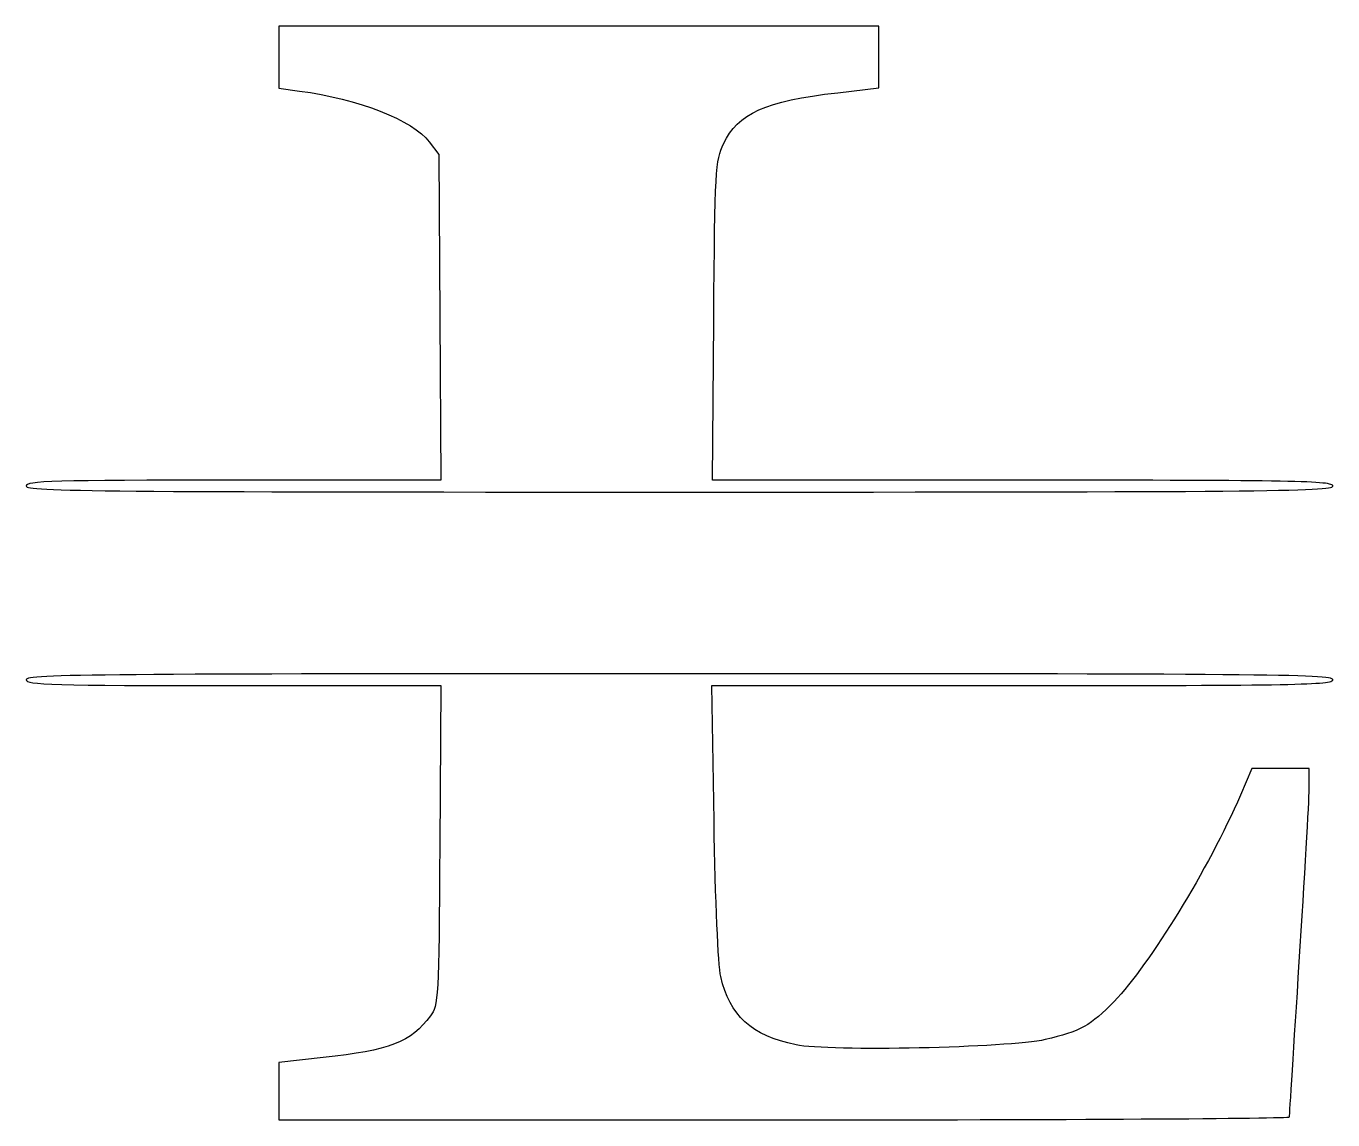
# Model space of a CAD drawing. Header units: centimetres. Extents: x -5.16 to 3.6, y -3.35 to 3.98.
import ezdxf

# ---------------------------------------------------------------- set-up
doc = ezdxf.new("R2010")
doc.units = ezdxf.units.CM
doc.header["$MEASUREMENT"] = 0
doc.layers.add('Layer 1', color=7, linetype='Continuous')

msp = doc.modelspace()

# ---------------------------------------------------------------- linework, layer by layer
at = {"layer": 'Layer 1'}
for points, knots in [([(-5.15938, 0.89958), (-5.15938, 0.93435), (-4.98731, 0.93927), (-3.76948, 0.93927), (-3.76948, 0.93927), (-3.76948, 0.93927), (-2.37958, 0.93927), (-2.37958, 0.93927), (-2.37958, 0.93927), (-2.37958, 0.93927), (-2.38704, 2.03068), (-2.38704, 2.03068), (-2.38704, 2.03068), (-2.38704, 2.03068), (-2.39448, 3.12208), (-2.39448, 3.12208), (-2.39448, 3.12208), (-2.39448, 3.12208), (-2.45761, 3.20621), (-2.45761, 3.20621), (-2.45761, 3.20621), (-2.56671, 3.35159), (-2.93412, 3.49569), (-3.32714, 3.54724), (-3.32714, 3.54724), (-3.32714, 3.54724), (-3.46604, 3.56546), (-3.46604, 3.56546), (-3.46604, 3.56546), (-3.46604, 3.56546), (-3.46604, 3.77372), (-3.46604, 3.77372), (-3.46604, 3.77372), (-3.46604, 3.77372), (-3.46604, 3.98198), (-3.46604, 3.98198), (-3.46604, 3.98198), (-3.46604, 3.98198), (-1.45521, 3.98198), (-1.45521, 3.98198), (-1.45521, 3.98198), (-1.45521, 3.98198), (0.55562, 3.98198), (0.55562, 3.98198), (0.55562, 3.98198), (0.55562, 3.98198), (0.55562, 3.77508), (0.55562, 3.77508), (0.55562, 3.77508), (0.55562, 3.77508), (0.55562, 3.56818), (0.55562, 3.56818), (0.55562, 3.56818), (0.55562, 3.56818), (0.27977, 3.53611), (0.27977, 3.53611), (0.27977, 3.53611), (-0.20686, 3.47954), (-0.39085, 3.39724), (-0.48467, 3.19414), (-0.48467, 3.19414), (-0.54047, 3.07334), (-0.54268, 3.03363), (-0.55088, 2.00422), (-0.55088, 2.00422), (-0.55088, 2.00422), (-0.55936, 0.93927), (-0.55936, 0.93927), (-0.55936, 0.93927), (-0.55936, 0.93927), (1.51949, 0.93927), (1.51949, 0.93927), (1.51949, 0.93927), (3.34971, 0.93927), (3.59833, 0.93452), (3.59833, 0.89958), (3.59833, 0.89958), (3.59833, 0.86447), (3.09415, 0.8599), (-0.78052, 0.8599), (-0.78052, 0.8599), (-4.6552, 0.8599), (-5.15938, 0.86447), (-5.15938, 0.89958)], [0, 0, 0, 0, 0.0454545, 0.0454545, 0.0454545, 0.0454545, 0.0909091, 0.0909091, 0.0909091, 0.0909091, 0.1363636, 0.1363636, 0.1363636, 0.1363636, 0.1818182, 0.1818182, 0.1818182, 0.1818182, 0.2272727, 0.2272727, 0.2272727, 0.2272727, 0.2727273, 0.2727273, 0.2727273, 0.2727273, 0.3181818, 0.3181818, 0.3181818, 0.3181818, 0.3636364, 0.3636364, 0.3636364, 0.3636364, 0.4090909, 0.4090909, 0.4090909, 0.4090909, 0.4545455, 0.4545455, 0.4545455, 0.4545455, 0.5, 0.5, 0.5, 0.5, 0.5454545, 0.5454545, 0.5454545, 0.5454545, 0.5909091, 0.5909091, 0.5909091, 0.5909091, 0.6363636, 0.6363636, 0.6363636, 0.6363636, 0.6818182, 0.6818182, 0.6818182, 0.6818182, 0.7272727, 0.7272727, 0.7272727, 0.7272727, 0.7727273, 0.7727273, 0.7727273, 0.7727273, 0.8181818, 0.8181818, 0.8181818, 0.8181818, 0.8636364, 0.8636364, 0.8636364, 0.8636364, 0.9090909, 0.9090909, 0.9090909, 0.9090909, 1, 1, 1, 1]), ([(-3.46604, -3.15428), (-3.46604, -3.15428), (-3.46604, -2.96158), (-3.46604, -2.96158), (-3.46604, -2.96158), (-3.46604, -2.96158), (-3.16838, -2.92954), (-3.16838, -2.92954), (-3.16838, -2.92954), (-2.72328, -2.88163), (-2.57984, -2.82593), (-2.44982, -2.65054), (-2.44982, -2.65054), (-2.39612, -2.57809), (-2.39425, -2.54407), (-2.387, -1.50622), (-2.387, -1.50622), (-2.387, -1.50622), (-2.37953, -0.43656), (-2.37953, -0.43656), (-2.37953, -0.43656), (-2.37953, -0.43656), (-3.76945, -0.43656), (-3.76945, -0.43656), (-3.76945, -0.43656), (-4.9873, -0.43656), (-5.15938, -0.43165), (-5.15938, -0.39688), (-5.15938, -0.39688), (-5.15938, -0.36176), (-4.6552, -0.35719), (-0.78053, -0.35719), (-0.78053, -0.35719), (3.09415, -0.35719), (3.59832, -0.36176), (3.59832, -0.39688), (3.59832, -0.39688), (3.59832, -0.43182), (3.3495, -0.43657), (1.51765, -0.43657), (1.51765, -0.43657), (1.51765, -0.43657), (-0.56302, -0.43657), (-0.56302, -0.43657), (-0.56302, -0.43657), (-0.56302, -0.43657), (-0.54879, -1.34277), (-0.54879, -1.34277), (-0.54879, -1.34277), (-0.54024, -1.88738), (-0.52214, -2.30401), (-0.50343, -2.38691), (-0.50343, -2.38691), (-0.44418, -2.64948), (-0.29945, -2.78074), (0.0012, -2.84454), (0.0012, -2.84454), (0.21725, -2.89039), (1.42797, -2.86459), (1.67118, -2.80896), (1.67118, -2.80896), (1.90346, -2.75582), (1.97775, -2.71464), (2.13269, -2.55314), (2.13269, -2.55314), (2.37474, -2.30084), (2.76544, -1.66278), (2.97869, -1.1715), (2.97869, -1.1715), (2.97869, -1.1715), (3.05591, -0.99362), (3.05591, -0.99362), (3.05591, -0.99362), (3.05591, -0.99362), (3.24773, -0.99291), (3.24773, -0.99291), (3.24773, -0.99291), (3.24773, -0.99291), (3.43958, -0.99219), (3.43958, -0.99219), (3.43958, -0.99219), (3.43958, -0.99219), (3.43926, -1.1311), (3.43926, -1.1311), (3.43926, -1.1311), (3.43907, -1.2075), (3.40946, -1.7284), (3.37343, -2.28865), (3.37343, -2.28865), (3.3374, -2.84891), (3.30778, -3.31623), (3.3076, -3.32714), (3.3076, -3.32714), (3.30743, -3.33805), (1.78329, -3.34698), (-0.07938, -3.34698), (-0.07938, -3.34698), (-0.07938, -3.34698), (-3.46605, -3.34698), (-3.46605, -3.34698), (-3.46605, -3.34698), (-3.46605, -3.34698), (-3.46605, -3.15428), (-3.46605, -3.15428), (-3.46605, -3.15428), (-3.46605, -3.15428), (-3.46604, -3.15428), (-3.46604, -3.15428)], [0, 0, 0, 0, 0.0357143, 0.0357143, 0.0357143, 0.0357143, 0.0714286, 0.0714286, 0.0714286, 0.0714286, 0.1071429, 0.1071429, 0.1071429, 0.1071429, 0.1428571, 0.1428571, 0.1428571, 0.1428571, 0.1785714, 0.1785714, 0.1785714, 0.1785714, 0.2142857, 0.2142857, 0.2142857, 0.2142857, 0.25, 0.25, 0.25, 0.25, 0.2857143, 0.2857143, 0.2857143, 0.2857143, 0.3214286, 0.3214286, 0.3214286, 0.3214286, 0.3571429, 0.3571429, 0.3571429, 0.3571429, 0.3928571, 0.3928571, 0.3928571, 0.3928571, 0.4285714, 0.4285714, 0.4285714, 0.4285714, 0.4642857, 0.4642857, 0.4642857, 0.4642857, 0.5, 0.5, 0.5, 0.5, 0.5357143, 0.5357143, 0.5357143, 0.5357143, 0.5714286, 0.5714286, 0.5714286, 0.5714286, 0.6071429, 0.6071429, 0.6071429, 0.6071429, 0.6428571, 0.6428571, 0.6428571, 0.6428571, 0.6785714, 0.6785714, 0.6785714, 0.6785714, 0.7142857, 0.7142857, 0.7142857, 0.7142857, 0.75, 0.75, 0.75, 0.75, 0.7857143, 0.7857143, 0.7857143, 0.7857143, 0.8214286, 0.8214286, 0.8214286, 0.8214286, 0.8571429, 0.8571429, 0.8571429, 0.8571429, 0.8928571, 0.8928571, 0.8928571, 0.8928571, 0.9285714, 0.9285714, 0.9285714, 0.9285714, 1, 1, 1, 1])]:
    msp.add_open_spline(points, degree=3, knots=knots, dxfattribs=at)

doc.saveas('drawing.dxf')
